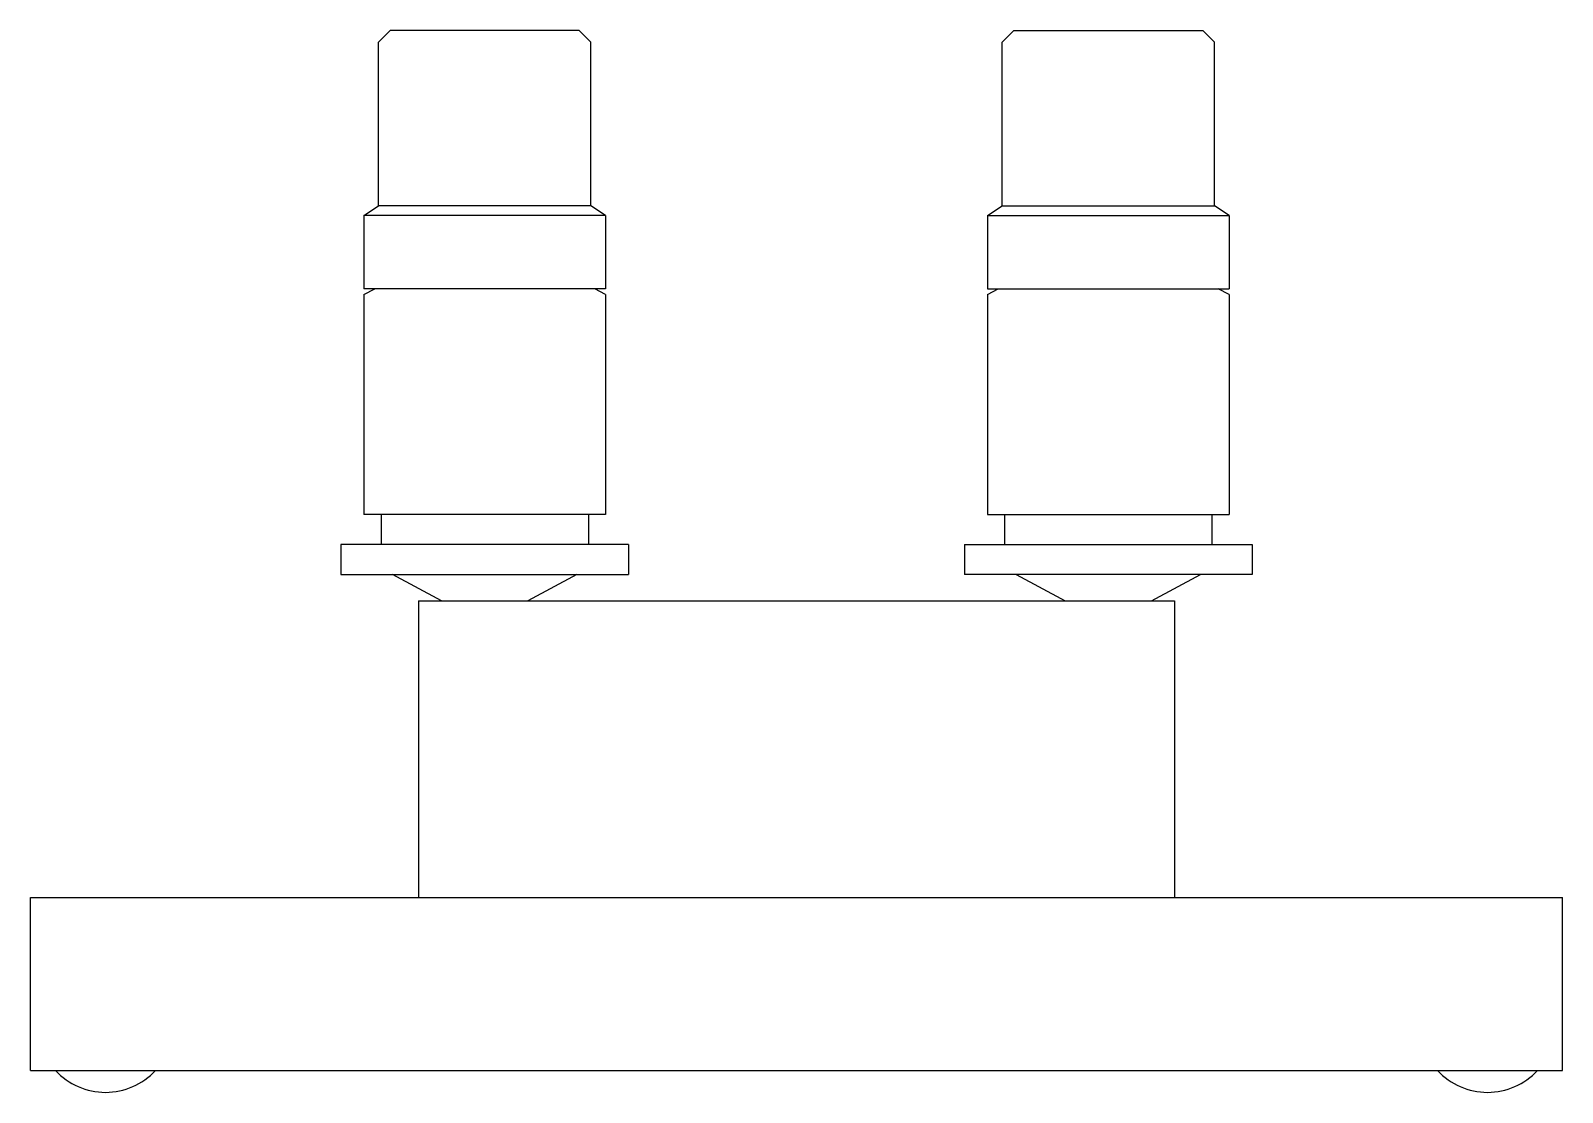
# Model space of a CAD drawing. Extents: x -665 to 665, y 3405 to 4326.
import ezdxf

# ---------------------------------------------------------------- set-up
doc = ezdxf.new("R2010")
doc.units = 0
doc.layers.get('0').update_dxf_attribs({"linetype": 'CONTINUOUS'})

msp = doc.modelspace()

# ---------------------------------------------------------------- linework, layer by layer
at = {"color": 7, "linetype": 'CONTINUOUS'}
for p, q in [((-352.852141, 4326.499999), (-362.852141, 4316.499999)), ((-188.647858, 4326.499999), (-352.852141, 4326.499999)), ((-188.647858, 4326.499999), (-178.647858, 4316.499999)), ((188.647858, 4326.499999), (178.647858, 4316.499999)), ((188.647858, 4326.499999), (352.852141, 4326.499999)), ((352.852141, 4326.499999), (362.852141, 4316.499999)), ((-362.852141, 4174.499999), (-362.852141, 4316.499999)), ((-178.647858, 4174.499999), (-178.647858, 4316.499999)), ((178.647858, 4174.499999), (178.647858, 4316.499999)), ((362.852141, 4174.499999), (362.852141, 4316.499999)), ((-375.75, 4166.000805), (-362.852141, 4174.499999)), ((-375.75, 4166.000805), (-375.75, 4102.499999)), ((-165.75, 4166.000805), (-375.75, 4166.000805)), ((-178.647858, 4174.499999), (-362.852141, 4174.499999)), ((-165.75, 4166.000805), (-178.647858, 4174.499999)), ((-165.75, 4166.000805), (-165.75, 4102.499999)), ((165.75, 4166.000805), (178.647858, 4174.499999)), ((165.75, 4166.000805), (165.75, 4102.499999)), ((165.75, 4166.000805), (375.75, 4166.000805)), ((178.647858, 4174.499999), (362.852141, 4174.499999)), ((375.75, 4166.000805), (362.852141, 4174.499999)), ((375.75, 4166.000805), (375.75, 4102.499999)), ((-375.75, 4097.499999), (-366.25, 4102.499999)), ((-165.75, 4102.499999), (-375.75, 4102.499999)), ((-375.75, 4097.499999), (-375.75, 3906.499999)), ((-165.75, 4097.499999), (-175.25, 4102.499999)), ((-165.75, 4097.499999), (-165.75, 3906.499999)), ((165.75, 4097.499999), (175.25, 4102.499999)), ((165.75, 4102.499999), (375.75, 4102.499999)), ((165.75, 4097.499999), (165.75, 3906.499999)), ((375.75, 4097.499999), (366.25, 4102.499999)), ((375.75, 4097.499999), (375.75, 3906.499999)), ((-165.75, 3906.499999), (-375.75, 3906.499999)), ((-360.75, 3906.499999), (-360.75, 3880.499999)), ((-180.75, 3906.499999), (-180.75, 3880.499999)), ((165.75, 3906.499999), (375.75, 3906.499999)), ((180.75, 3906.499999), (180.75, 3880.499999)), ((360.75, 3906.499999), (360.75, 3880.499999)), ((-145.75, 3880.499999), (-395.75, 3880.499999)), ((-395.75, 3880.499999), (-395.75, 3854.504538)), ((-145.75, 3880.499999), (-145.75, 3854.504538)), ((145.75, 3880.499999), (395.75, 3880.499999)), ((145.75, 3880.499999), (145.75, 3854.504538)), ((395.75, 3880.499999), (395.75, 3854.504538)), ((-395.75, 3854.504538), (-145.75, 3854.504538)), ((-308.25, 3831.499999), (-350.75, 3854.504538)), ((-190.75, 3854.504538), (-233.25, 3831.499999)), ((395.75, 3854.504538), (145.75, 3854.504538)), ((190.75, 3854.504538), (233.25, 3831.499999)), ((308.25, 3831.499999), (350.75, 3854.504538)), ((-328.25, 3831.499999), (-328.25, 3573.999999)), ((-328.25, 3831.499999), (328.25, 3831.499999)), ((328.25, 3831.499999), (328.25, 3573.999999)), ((-665, 3423.999999), (-665, 3573.999999)), ((-665, 3573.999999), (665, 3573.999999)), ((665, 3423.999999), (665, 3573.999999)), ((-665, 3423.999999), (665, 3423.999999))]:
    msp.add_line(p, q, dxfattribs=at)
for centre in [(-600, 3463.999999), (600, 3463.999999)]:
    msp.add_arc(centre, 59, 222.684911, 317.315089, dxfattribs=at)

doc.saveas('drawing.dxf')
